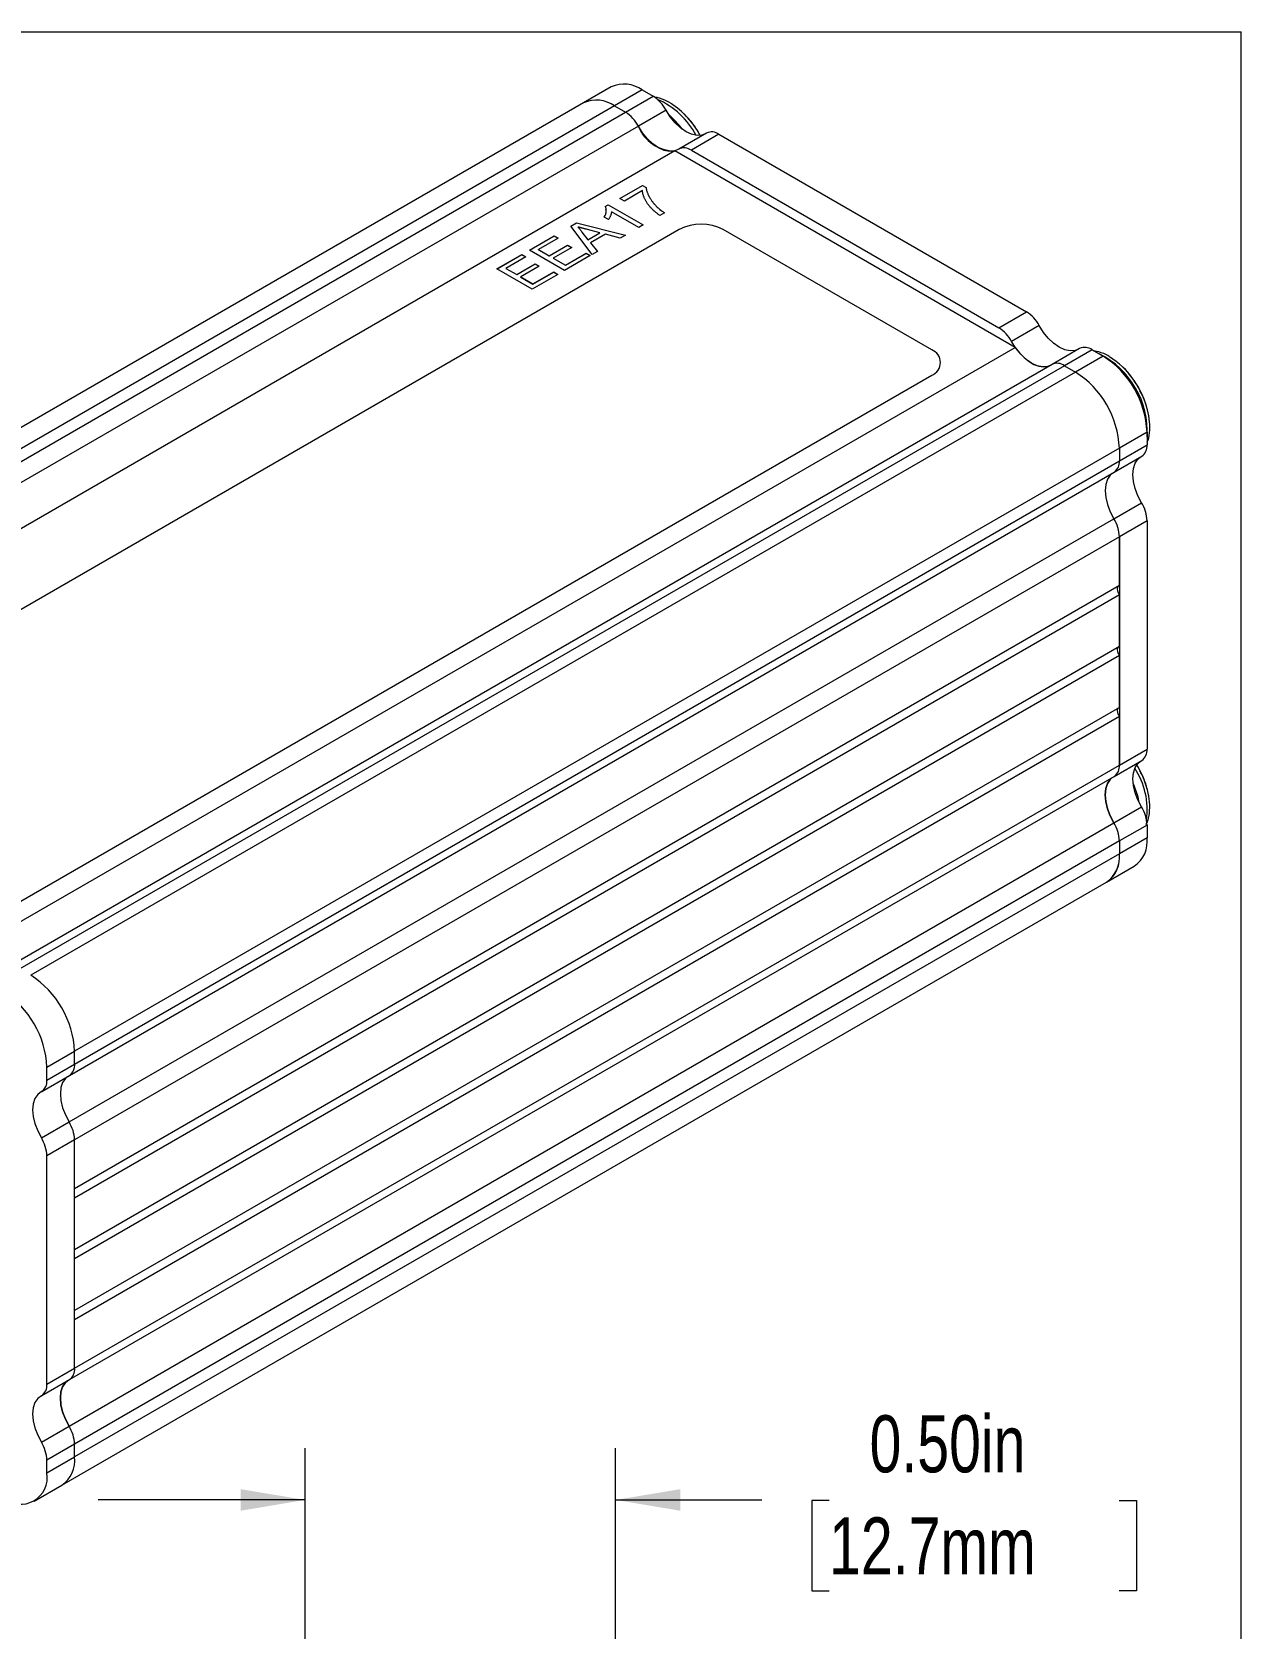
# Model space of a CAD drawing. Header units: inches. Extents: x 0.04 to 7.3, y 0.02 to 5.63.
# Drawn here: x 5.349 to 7.296, y 3.063 to 5.634 of the extents above; entities that cross this region are included whole.
import ezdxf

# ---------------------------------------------------------------- set-up
doc = ezdxf.new("R2010")
doc.units = ezdxf.units.IN
doc.header["$MEASUREMENT"] = 0
doc.styles.add('SLDTEXTSTYLE0', font='TXT', dxfattribs={"width": 0.75})
doc.dimstyles.new('SLDDIMSTYLE2', dxfattribs={"dimtxt": 0.091864, "dimasz": 0.104, "dimexe": 0, "dimexo": 0.0625, "dimgap": 0.022966, "dimtad": 0, "dimtih": 1, "dimtoh": 1, "dimrnd": 1e-09, "dimzin": 0, "dimdsep": 46, "dimtxsty": 'SLDTEXTSTYLE0', "dimsah": 1, "dimcen": 0.09, "dimadec": 0, "dimazin": 0, "dimtfac": 1, "dimtmove": 0, "dimatfit": 0, "dimfxl": 1, "dimfrac": 2, "dimtolj": 1, "dimtzin": 12, "dimarcsym": 0})

# ---------------------------------------------------------------- blocks, each defined once
blk = doc.blocks.new('_D_3')
at = {"color": 7, "linetype": 'Continuous', "lineweight": 0, "ltscale": 0.666667}
for p, q in [((5.7888, 2.4152), (5.7888, 3.3527)), ((6.2888, 2.7654), (6.2888, 3.3527)), ((5.7888, 3.2694), (5.4555, 3.2694)), ((6.2888, 3.2694), (6.5241, 3.2694)), ((6.6327, 3.2687), (6.6047, 3.2687)), ((6.6047, 3.2687), (6.6047, 3.1228)), ((7.0999, 3.2687), (7.1279, 3.2687)), ((7.1279, 3.2687), (7.1279, 3.1228)), ((6.6047, 3.1228), (6.6327, 3.1228)), ((7.1279, 3.1228), (7.0999, 3.1228))]:
    blk.add_line(p, q, dxfattribs=at)
for points in [[(5.7888, 3.2694), (5.6848, 3.2867), (5.6848, 3.252)], [(6.2888, 3.2694), (6.3928, 3.252), (6.3928, 3.2867)]]:
    blk.add_solid(points, dxfattribs=at)
at = {"color": 7, "linetype": 'Continuous', "lineweight": 0, "ltscale": 0.666667, "char_height": 0.09186, "attachment_point": 1, "style": 'SLDTEXTSTYLE0'}
for s, insert in [('0.50in', (6.6979, 3.4057)), ('12.7mm', (6.6327, 3.2412))]:
    blk.add_mtext(s, dxfattribs=dict(at, insert=insert))

msp = doc.modelspace()

# ---------------------------------------------------------------- linework, layer by layer
at = {"color": 7, "linetype": 'Continuous', "lineweight": 0, "ltscale": 0.666667}
for p in [(0.0415, 5.6337), (7.2963, 0.0237)]:
    msp.add_line(p, (7.2963, 5.6337), dxfattribs=at)
at = {"color": 7, "linetype": 'Continuous', "lineweight": 15, "ltscale": 0.666667}
for p, q in [((6.2817, 5.5452), (6.2371, 5.5195)), ((6.3317, 5.5402), (6.2871, 5.5145)), ((6.3049, 5.5043), (6.3494, 5.53)), ((6.3317, 5.5402), (6.3494, 5.53)), ((6.2371, 5.5195), (4.5542, 4.5479)), ((6.2871, 5.5145), (4.6042, 4.543)), ((4.622, 4.5327), (6.3049, 5.5043)), ((6.2871, 5.5145), (6.3049, 5.5043)), ((6.3701, 5.5077), (6.3255, 5.482)), ((6.3255, 5.482), (4.6426, 4.5105)), ((6.4353, 5.4708), (6.3908, 5.4451)), ((6.4553, 5.4689), (6.4108, 5.4431)), ((6.4553, 5.4689), (6.9505, 5.183)), ((6.3843, 5.4421), (4.7014, 4.4705)), ((6.9323, 5.1257), (6.3843, 5.4421)), ((6.4108, 5.4431), (6.9059, 5.1573)), ((6.2957, 5.3656), (6.3319, 5.3865)), ((6.2957, 5.3655), (6.3319, 5.3864)), ((6.3319, 5.3781), (6.3029, 5.3614)), ((6.3319, 5.3865), (6.3378, 5.3831)), ((6.3319, 5.3864), (6.3319, 5.3865)), ((6.3319, 5.3864), (6.3378, 5.383)), ((6.3378, 5.383), (6.3378, 5.3831)), ((6.2721, 5.3528), (6.2768, 5.3555)), ((6.2721, 5.3527), (6.2768, 5.3554)), ((6.2768, 5.3555), (6.3334, 5.3228)), ((6.2768, 5.3554), (6.2768, 5.3555)), ((6.2768, 5.3554), (6.3333, 5.3228)), ((6.3029, 5.3614), (6.2957, 5.3656)), ((6.3546, 5.3528), (6.3546, 5.3528)), ((6.2168, 5.3209), (6.2258, 5.3261)), ((6.2169, 5.3208), (6.2258, 5.326)), ((6.2258, 5.3261), (6.3049, 5.3064)), ((6.2258, 5.326), (6.2258, 5.3261)), ((6.2258, 5.326), (6.3048, 5.3063)), ((6.2773, 5.3318), (6.2706, 5.3356)), ((6.3261, 5.3187), (6.282, 5.3441)), ((6.3334, 5.3228), (6.3261, 5.3187)), ((6.3675, 5.3425), (6.3602, 5.3383)), ((6.3914, 5.3155), (4.9206, 4.4665)), ((6.1499, 5.2822), (6.1898, 5.3053)), ((6.15, 5.2822), (6.1898, 5.3052)), ((6.1963, 5.3015), (6.1644, 5.2831)), ((6.1898, 5.3053), (6.1963, 5.3015)), ((6.1898, 5.3052), (6.1898, 5.3053)), ((6.1898, 5.3052), (6.1962, 5.3015)), ((6.2509, 5.2753), (6.2168, 5.3209)), ((6.2279, 5.3196), (6.2279, 5.3197)), ((6.2344, 5.3114), (6.2443, 5.299)), ((6.2344, 5.3114), (6.2443, 5.2991)), ((6.2344, 5.3114), (6.2344, 5.3114)), ((6.2636, 5.3102), (6.2433, 5.3156)), ((6.2443, 5.2991), (6.2636, 5.3102)), ((6.2443, 5.299), (6.2636, 5.3101)), ((6.2443, 5.299), (6.2443, 5.2991)), ((6.2726, 5.3078), (6.2484, 5.2939)), ((6.2636, 5.3101), (6.2636, 5.3102)), ((6.2964, 5.3015), (6.2726, 5.3078)), ((6.3049, 5.3064), (6.2964, 5.3015)), ((6.798, 5.1216), (6.4621, 5.3155)), ((6.0977, 5.2521), (6.1376, 5.2751)), ((6.0978, 5.2521), (6.1376, 5.275)), ((6.1441, 5.2714), (6.1122, 5.2529)), ((6.1376, 5.2751), (6.1441, 5.2714)), ((6.1376, 5.275), (6.1376, 5.2751)), ((6.1376, 5.275), (6.144, 5.2713)), ((6.2065, 5.2496), (6.1499, 5.2822)), ((6.1644, 5.2831), (6.1818, 5.273)), ((6.1644, 5.283), (6.1644, 5.2831)), ((6.1644, 5.283), (6.1818, 5.2729)), ((6.1818, 5.273), (6.2115, 5.2902)), ((6.1818, 5.2729), (6.2115, 5.2901)), ((6.1818, 5.2729), (6.1818, 5.273)), ((6.2181, 5.2864), (6.1883, 5.2693)), ((6.2478, 5.2734), (6.2065, 5.2496)), ((6.2079, 5.258), (6.2413, 5.2772)), ((6.2079, 5.2579), (6.2413, 5.2771)), ((6.2115, 5.2902), (6.2181, 5.2864)), ((6.2115, 5.2901), (6.2115, 5.2902)), ((6.2115, 5.2901), (6.218, 5.2864)), ((6.2413, 5.2772), (6.2478, 5.2734)), ((6.2413, 5.2771), (6.2413, 5.2772)), ((6.2413, 5.2771), (6.2477, 5.2734)), ((6.2484, 5.2939), (6.2594, 5.2801)), ((6.2484, 5.2938), (6.2484, 5.2939)), ((6.2484, 5.2938), (6.2594, 5.2801)), ((6.2594, 5.2801), (6.2509, 5.2753)), ((6.1542, 5.2194), (6.0977, 5.2521)), ((6.1122, 5.2529), (6.1296, 5.2429)), ((6.1122, 5.2528), (6.1122, 5.2529)), ((6.1122, 5.2528), (6.1296, 5.2428)), ((6.1296, 5.2429), (6.1593, 5.26)), ((6.1296, 5.2428), (6.1593, 5.26)), ((6.1659, 5.2563), (6.1361, 5.2391)), ((6.1557, 5.2278), (6.1891, 5.2471)), ((6.1557, 5.2277), (6.1891, 5.247)), ((6.1593, 5.26), (6.1659, 5.2563)), ((6.1593, 5.26), (6.1658, 5.2562)), ((6.1593, 5.26), (6.1593, 5.26)), ((6.1883, 5.2693), (6.2079, 5.258)), ((6.1883, 5.2692), (6.1883, 5.2693)), ((6.1883, 5.2692), (6.2079, 5.2579)), ((6.1891, 5.2471), (6.1956, 5.2433)), ((6.1891, 5.247), (6.1891, 5.2471)), ((6.1891, 5.247), (6.1955, 5.2433)), ((6.2079, 5.2579), (6.2079, 5.258)), ((6.1296, 5.2428), (6.1296, 5.2429)), ((6.1361, 5.2391), (6.1557, 5.2278)), ((6.1361, 5.239), (6.1361, 5.2391)), ((6.1361, 5.239), (6.1557, 5.2277)), ((6.1956, 5.2433), (6.1542, 5.2194)), ((6.1557, 5.2277), (6.1557, 5.2278)), ((6.9059, 5.1573), (6.9505, 5.183)), ((6.9711, 5.1607), (6.9266, 5.135)), ((5.2494, 4.1542), (6.9323, 5.1257)), ((7.0363, 5.1239), (6.9918, 5.0981)), ((7.0563, 5.1219), (7.0118, 5.0962)), ((7.0563, 5.1219), (7.0741, 5.1116)), ((6.9918, 5.0981), (5.3089, 4.1266)), ((7.0118, 5.0962), (5.3289, 4.1246)), ((7.0118, 5.0962), (7.0296, 5.0859)), ((7.0741, 5.1116), (7.0296, 5.0859)), ((5.3272, 4.2317), (6.798, 5.0808)), ((7.0296, 5.0859), (5.3467, 4.1144)), ((7.1448, 4.9892), (7.1003, 4.9634)), ((7.1448, 4.9892), (7.1448, 4.9686)), ((7.1003, 4.9634), (5.4174, 3.9919)), ((7.1003, 4.9429), (7.1448, 4.9686)), ((7.1003, 4.9634), (7.1003, 4.9429)), ((5.4174, 3.9714), (7.1003, 4.9429)), ((7.092, 4.9246), (7.1365, 4.9503)), ((5.4091, 3.9531), (7.092, 4.9246)), ((7.0913, 4.8497), (7.1359, 4.8754)), ((5.4084, 3.8782), (7.0913, 4.8497)), ((7.1448, 4.8464), (7.1003, 4.8206)), ((7.1448, 4.8464), (7.1448, 4.4787)), ((7.1003, 4.8206), (5.4174, 3.8491)), ((7.1003, 4.8206), (7.1003, 4.453)), ((7.1003, 4.7419), (7.1003, 4.8206)), ((7.1003, 4.7419), (5.4174, 3.7703)), ((5.4174, 3.7562), (7.1003, 4.7277)), ((7.1003, 4.6439), (7.1003, 4.7277)), ((7.1003, 4.6439), (5.4174, 3.6724)), ((5.4174, 3.6582), (7.1003, 4.6297)), ((7.1003, 4.5459), (7.1003, 4.6297)), ((7.1003, 4.5459), (5.4174, 3.5744)), ((5.4174, 3.5602), (7.1003, 4.5318)), ((7.1003, 4.453), (7.1003, 4.5318)), ((7.1003, 4.453), (7.1448, 4.4787)), ((5.4174, 3.4815), (7.1003, 4.453)), ((7.092, 4.4347), (7.1365, 4.4604)), ((5.4091, 3.4632), (7.092, 4.4347)), ((7.0913, 4.3598), (7.1359, 4.3855)), ((5.4084, 3.3882), (7.0913, 4.3598)), ((7.1448, 4.3564), (7.1003, 4.3307)), ((7.1448, 4.3564), (7.1448, 4.3359)), ((7.1003, 4.3307), (5.4174, 3.3592)), ((7.1448, 4.3359), (7.1003, 4.3102)), ((7.1003, 4.3307), (7.1003, 4.3102)), ((7.1003, 4.3102), (5.4174, 3.3387)), ((7.0796, 4.2644), (7.1241, 4.2901)), ((5.3966, 3.2929), (7.0796, 4.2644)), ((5.3728, 3.9662), (5.4174, 3.9919)), ((5.4174, 3.9714), (5.4174, 3.9919)), ((5.3728, 3.9457), (5.4174, 3.9714)), ((5.3728, 3.9457), (5.3728, 3.9662)), ((5.3645, 3.9274), (5.4091, 3.9531)), ((5.3638, 3.8524), (5.4084, 3.8782)), ((5.4174, 3.8491), (5.3728, 3.8234)), ((5.4174, 3.4815), (5.4174, 3.8491)), ((5.4174, 3.7703), (5.4174, 3.8491)), ((5.3728, 3.4558), (5.3728, 3.8234)), ((5.4174, 3.6724), (5.4174, 3.7562)), ((5.4174, 3.5744), (5.4174, 3.6582)), ((5.4174, 3.4815), (5.4174, 3.5602)), ((5.3728, 3.4558), (5.4174, 3.4815)), ((5.3645, 3.4374), (5.4091, 3.4632)), ((5.3638, 3.3625), (5.4084, 3.3882)), ((5.4174, 3.3592), (5.3728, 3.3335)), ((5.4174, 3.3387), (5.4174, 3.3592)), ((5.3728, 3.313), (5.4174, 3.3387)), ((5.3728, 3.313), (5.3728, 3.3335)), ((5.3521, 3.2672), (5.3966, 3.2929))]:
    msp.add_line(p, q, dxfattribs=at)
at = {"color": 7, "linetype": 'Continuous', "lineweight": 15, "ltscale": 0.666667, "flags": 128}
for points in [[(6.4322, 5.4691), (6.4278, 5.4675), (6.42, 5.4669), (6.4113, 5.4688), (6.4024, 5.4729), (6.3934, 5.4791), (6.3848, 5.4873), (6.3769, 5.4969), (6.3701, 5.5077)], [(6.3901, 5.4447), (6.3833, 5.4418), (6.3754, 5.4412), (6.3668, 5.443), (6.3578, 5.4472), (6.3488, 5.4534), (6.3402, 5.4615), (6.3323, 5.4712), (6.3255, 5.482)], [(7.0333, 5.1221), (7.0289, 5.1205), (7.021, 5.12), (7.0124, 5.1218), (7.0034, 5.1259), (6.9944, 5.1322), (6.9858, 5.1403), (6.9779, 5.1499), (6.9711, 5.1607)], [(6.9887, 5.0964), (6.9843, 5.0948), (6.9765, 5.0943), (6.9678, 5.0961), (6.9589, 5.1002), (6.9499, 5.1064), (6.9413, 5.1146), (6.9334, 5.1242), (6.9266, 5.135)], [(6.9323, 5.1257), (6.9392, 5.1169), (6.9467, 5.1091), (6.9547, 5.1028), (6.9627, 5.0982), (6.9707, 5.0952), (6.9782, 5.0942), (6.9851, 5.095), (6.9887, 5.0964)], [(7.1359, 4.8754), (7.1299, 4.8867), (7.1255, 4.8983), (7.1228, 4.9099), (7.1218, 4.9208), (7.1228, 4.9306), (7.1255, 4.939), (7.1299, 4.9455), (7.1335, 4.9486)], [(7.0889, 4.9228), (7.0854, 4.9198), (7.0809, 4.9133), (7.0782, 4.9049), (7.0773, 4.895), (7.0782, 4.8841), (7.0809, 4.8726), (7.0854, 4.861), (7.0913, 4.8497)], [(7.0889, 4.9228), (7.0854, 4.9198), (7.0809, 4.9133), (7.0782, 4.9049), (7.0773, 4.895), (7.0782, 4.8841), (7.0809, 4.8726), (7.0854, 4.861), (7.0913, 4.8497)], [(7.1359, 4.3855), (7.1299, 4.3968), (7.1255, 4.4084), (7.1228, 4.4199), (7.1218, 4.4308), (7.1228, 4.4407), (7.1255, 4.449), (7.1299, 4.4556), (7.1335, 4.4586)], [(7.0913, 4.3598), (7.0854, 4.371), (7.0809, 4.3827), (7.0782, 4.3942), (7.0773, 4.4051), (7.0782, 4.415), (7.0809, 4.4233), (7.0854, 4.4299), (7.0889, 4.4329)], [(7.0889, 4.4329), (7.0854, 4.4299), (7.0809, 4.4233), (7.0782, 4.415), (7.0773, 4.4051), (7.0782, 4.3942), (7.0809, 4.3827), (7.0854, 4.371), (7.0913, 4.3598)], [(5.406, 3.9513), (5.4025, 3.9483), (5.398, 3.9417), (5.3953, 3.9334), (5.3944, 3.9235), (5.3953, 3.9126), (5.398, 3.9011), (5.4025, 3.8894), (5.4084, 3.8782)], [(5.406, 3.9513), (5.4025, 3.9483), (5.398, 3.9417), (5.3953, 3.9334), (5.3944, 3.9235), (5.3953, 3.9126), (5.398, 3.9011), (5.4025, 3.8894), (5.4084, 3.8782)], [(5.3638, 3.927), (5.3579, 3.9226), (5.3535, 3.916), (5.3508, 3.9076), (5.3498, 3.8978), (5.3508, 3.8869), (5.3535, 3.8754), (5.3579, 3.8637), (5.3638, 3.8524)], [(5.406, 3.4614), (5.4025, 3.4583), (5.398, 3.4518), (5.3953, 3.4434), (5.3944, 3.4336), (5.3953, 3.4227), (5.398, 3.4112), (5.4025, 3.3995), (5.4084, 3.3882)], [(5.4084, 3.3882), (5.4025, 3.3995), (5.398, 3.4112), (5.3953, 3.4227), (5.3944, 3.4336), (5.3953, 3.4434), (5.398, 3.4518), (5.4025, 3.4583), (5.4057, 3.4612)], [(5.3638, 3.4371), (5.3579, 3.4326), (5.3535, 3.4261), (5.3508, 3.4177), (5.3498, 3.4079), (5.3508, 3.397), (5.3535, 3.3855), (5.3579, 3.3738), (5.3638, 3.3625)]]:
    msp.add_lwpolyline(points, dxfattribs=at)
at = {"color": 155, "linetype": 'Continuous', "lineweight": 15, "ltscale": 0.666667, "flags": 128}
msp.add_lwpolyline([(7.1223, 4.4234), (7.1293, 4.4037), (7.1318, 4.3928)], dxfattribs=at)
at = {"color": 7, "linetype": 'Continuous', "lineweight": 15, "ltscale": 0.444444}
for centre, radius, start, end in [((6.3024, 5.4994), 0.0503, 54.3824, 114.3071), ((6.3185, 5.4806), 0.0583, 27.7296, 57.9435), ((6.2578, 5.4736), 0.0503, 54.3824, 114.3071), ((6.2739, 5.4549), 0.0583, 27.7296, 57.9435), ((6.3047, 5.4041), 0.1358, 27.6068, 57.6886), ((6.2942, 5.3962), 0.1489, 28.4223, 45.0332), ((6.3835, 5.5041), 0.062, 200.8838, 270.7711), ((6.4436, 5.4527), 0.02, 54.1471, 114.5424), ((6.3992, 5.4272), 0.0197, 53.8957, 117.4059), ((6.4268, 5.2473), 0.0769, 62.6097, 117.3903), ((6.9195, 5.1336), 0.0583, 27.7296, 57.9435), ((6.875, 5.1079), 0.0583, 27.7296, 57.9435), ((6.7902, 5.1012), 0.0218, 290.7834, 69.2166), ((7.0446, 5.1057), 0.02, 54.1471, 114.5424), ((7.0001, 5.08), 0.02, 54.1471, 114.5424), ((6.9913, 4.9822), 0.1537, 2.6055, 57.3945), ((7.0071, 4.9908), 0.1426, 14.4511, 57.2022), ((7.0013, 4.988), 0.1489, 14.9615, 45.0332), ((6.9468, 4.9564), 0.1537, 2.6055, 57.3945), ((7.1249, 4.9666), 0.02, 305.4558, 5.8563), ((7.0804, 4.9409), 0.02, 305.4558, 5.8563), ((7.0866, 4.8443), 0.0583, 2.0583, 32.2697), ((7.042, 4.8185), 0.0583, 2.0583, 32.2697), ((7.1086, 4.736), 0.0118, 158.3286, 224.7943), ((7.1086, 4.638), 0.0118, 158.3286, 224.7943), ((7.1086, 4.5401), 0.0118, 158.3286, 224.7943), ((7.1249, 4.4767), 0.02, 305.4558, 5.8563), ((7.0804, 4.451), 0.02, 305.4558, 5.8563), ((7.0019, 4.3752), 0.1485, 15.1549, 31.7862), ((7.0013, 4.3756), 0.1489, 14.9615, 31.5815), ((7.0866, 4.3543), 0.0583, 2.0583, 32.2697), ((7.042, 4.3286), 0.0583, 2.0583, 32.2697), ((7.0973, 4.3299), 0.048, 304.0564, 7.2558), ((7.0527, 4.3041), 0.048, 304.0564, 7.2558), ((7.0513, 4.3048), 0.0493, 305.0133, 6.2988), ((5.2638, 3.9849), 0.1537, 2.6055, 57.3945), ((5.2193, 3.9592), 0.1537, 2.6055, 57.3945), ((5.3975, 3.9694), 0.02, 305.4558, 5.8563), ((5.3532, 3.9436), 0.0197, 302.6065, 6.1066), ((5.3591, 3.847), 0.0583, 2.0583, 32.2697), ((5.3145, 3.8213), 0.0583, 2.0583, 32.2697), ((5.3975, 3.4794), 0.02, 305.4558, 5.8563), ((5.3532, 3.4537), 0.0197, 302.6065, 6.1066), ((5.3591, 3.3571), 0.0583, 2.0583, 32.2697), ((5.3145, 3.3314), 0.0583, 2.0583, 32.2697), ((5.3684, 3.3333), 0.0493, 305.0133, 6.2988), ((5.3297, 3.306), 0.0437, 230.7967, 9.214)]:
    msp.add_arc(centre, radius, start, end, dxfattribs=at)
at = {"color": 155, "linetype": 'Continuous', "lineweight": 15, "ltscale": 0.444444}
for centre, radius, start, end in [((6.3047, 5.4068), 0.129, 27.8196, 66.5324), ((6.2812, 5.3926), 0.1426, 36.2826, 49.1812), ((7.0059, 4.9906), 0.1392, 356.3857, 63.6024), ((7.0239, 4.3811), 0.1212, 352.1645, 33.4849)]:
    msp.add_arc(centre, radius, start, end, dxfattribs=at)
at = {"color": 7, "linetype": 'Continuous', "lineweight": 15, "ltscale": 0.666667}
for points, knots in [([(6.3765, 5.5194), (6.3737, 5.5209), (6.3654, 5.5252), (6.3567, 5.5286), (6.3512, 5.5286), (6.3511, 5.5286)], [0, 0, 0, 0, 0.341674, 0.988034, 1, 1, 1, 1]), ([(6.3602, 5.3383), (6.3597, 5.3387), (6.3585, 5.3394), (6.3569, 5.3405), (6.3553, 5.3417), (6.3536, 5.343), (6.352, 5.3444), (6.3503, 5.3459), (6.3486, 5.3474), (6.3464, 5.3497), (6.3437, 5.3526), (6.3409, 5.3562), (6.3384, 5.3599), (6.3366, 5.3631), (6.3354, 5.3657), (6.3346, 5.3676), (6.3339, 5.3694), (6.3333, 5.3712), (6.3328, 5.373), (6.3324, 5.3747), (6.3321, 5.3764), (6.332, 5.3776), (6.3319, 5.3781)], [0, 0, 0, 0, 0.031516, 0.06481, 0.099912, 0.136676, 0.175143, 0.215765, 0.258157, 0.302293, 0.392741, 0.483298, 0.574411, 0.666477, 0.712011, 0.756374, 0.799815, 0.841962, 0.882843, 0.922918, 0.961967, 1, 1, 1, 1]), ([(6.3378, 5.3831), (6.3379, 5.3826), (6.338, 5.3815), (6.3384, 5.3798), (6.3388, 5.3781), (6.3394, 5.3763), (6.3401, 5.3744), (6.3409, 5.3725), (6.3419, 5.3705), (6.3433, 5.3678), (6.3452, 5.3644), (6.348, 5.3604), (6.3511, 5.3566), (6.3534, 5.3541), (6.3546, 5.3528)], [0, 0, 0, 0, 0.050273, 0.10279, 0.157613, 0.214631, 0.274061, 0.335697, 0.40007, 0.466827, 0.602078, 0.735752, 0.868205, 1, 1, 1, 1]), ([(6.3378, 5.383), (6.3379, 5.3825), (6.338, 5.3814), (6.3384, 5.3797), (6.3388, 5.378), (6.3394, 5.3762), (6.3401, 5.3743), (6.3409, 5.3724), (6.3419, 5.3704), (6.3433, 5.3677), (6.3452, 5.3643), (6.348, 5.3603), (6.3511, 5.3565), (6.3534, 5.354), (6.3546, 5.3528)], [0, 0, 0, 0, 0.050273, 0.10279, 0.157613, 0.214631, 0.274061, 0.335697, 0.40007, 0.466827, 0.602078, 0.735752, 0.868205, 1, 1, 1, 1]), ([(6.2706, 5.3356), (6.2711, 5.3364), (6.272, 5.338), (6.2729, 5.3403), (6.2735, 5.3427), (6.2738, 5.345), (6.2738, 5.3472), (6.2736, 5.3493), (6.2731, 5.3511), (6.2724, 5.3523), (6.2721, 5.3528)], [0, 0, 0, 0, 0.14267, 0.281194, 0.417328, 0.551215, 0.678738, 0.795014, 0.90199, 1, 1, 1, 1]), ([(6.2706, 5.3355), (6.2724, 5.3387), (6.2746, 5.3427), (6.2735, 5.3468), (6.2732, 5.3477)], [0, 0, 0, 0, 0.791849, 1, 1, 1, 1]), ([(6.3546, 5.3528), (6.3555, 5.352), (6.3573, 5.3502), (6.3603, 5.3476), (6.3637, 5.345), (6.3662, 5.3434), (6.3675, 5.3425)], [0, 0, 0, 0, 0.237217, 0.482586, 0.736847, 1, 1, 1, 1]), ([(6.3546, 5.3528), (6.3555, 5.3519), (6.3573, 5.3501), (6.3603, 5.3475), (6.3637, 5.345), (6.3662, 5.3433), (6.3675, 5.3424)], [0, 0, 0, 0, 0.237217, 0.482586, 0.736847, 1, 1, 1, 1]), ([(6.282, 5.3441), (6.282, 5.3436), (6.282, 5.3427), (6.2817, 5.3411), (6.2813, 5.3395), (6.2806, 5.3378), (6.2799, 5.3361), (6.2791, 5.3345), (6.2783, 5.3331), (6.2776, 5.3322), (6.2773, 5.3318)], [0, 0, 0, 0, 0.111676, 0.232107, 0.362335, 0.502156, 0.641506, 0.771086, 0.890156, 1, 1, 1, 1]), ([(6.2433, 5.3156), (6.2425, 5.3158), (6.2409, 5.3162), (6.2387, 5.3168), (6.2366, 5.3174), (6.2346, 5.3179), (6.2327, 5.3184), (6.231, 5.3189), (6.2294, 5.3193), (6.2284, 5.3196), (6.2279, 5.3197)], [0, 0, 0, 0, 0.153148, 0.299433, 0.436426, 0.565671, 0.686508, 0.799269, 0.903395, 1, 1, 1, 1]), ([(6.2279, 5.3197), (6.2285, 5.3191), (6.2299, 5.3178), (6.2316, 5.3157), (6.2332, 5.3136), (6.234, 5.3122), (6.2344, 5.3114)], [0, 0, 0, 0, 0.247289, 0.496559, 0.746365, 1, 1, 1, 1]), ([(6.2279, 5.3196), (6.2285, 5.319), (6.2299, 5.3177), (6.2316, 5.3157), (6.2332, 5.3135), (6.234, 5.3121), (6.2344, 5.3114)], [0, 0, 0, 0, 0.247289, 0.496559, 0.746365, 1, 1, 1, 1]), ([(7.0836, 5.1112), (7.0808, 5.1128), (7.0727, 5.1171), (7.0646, 5.119), (7.0593, 5.1202)], [0, 0, 0, 0, 0.357166, 1, 1, 1, 1]), ([(7.1448, 4.9728), (7.1454, 4.9739), (7.1481, 4.9797), (7.1495, 4.9924), (7.149, 5.0106), (7.1446, 5.0301), (7.1392, 5.0456), (7.1345, 5.0538), (7.1334, 5.0558)], [0, 0, 0, 0, 0.052492, 0.263309, 0.482795, 0.705241, 0.927157, 1, 1, 1, 1]), ([(7.1433, 4.357), (7.1444, 4.3593), (7.1477, 4.3661), (7.1495, 4.38), (7.149, 4.3982), (7.1446, 4.4177), (7.1392, 4.4332), (7.1345, 4.4414), (7.1334, 4.4434)], [0, 0, 0, 0, 0.098268, 0.2989, 0.507782, 0.719482, 0.930676, 1, 1, 1, 1])]:
    msp.add_open_spline(points, degree=3, knots=knots, dxfattribs=at)

# ---------------------------------------------------------------- dimensions: what is measured, and where the dimension line sits
at = {"color": 7, "linetype": 'Continuous', "lineweight": 0, "ltscale": 0.666667}
dim = msp.add_linear_dim(base=(6.2888, 3.2694), p1=(5.7888, 2.3819), p2=(6.2888, 2.732), dimstyle='SLDDIMSTYLE2', dxfattribs=at)
dim.commit()
dim.dimension.update_dxf_attribs({"geometry": '_D_3', "text_midpoint": (6.8663, 3.2694), "dimtype": 160})

doc.saveas('drawing.dxf')
